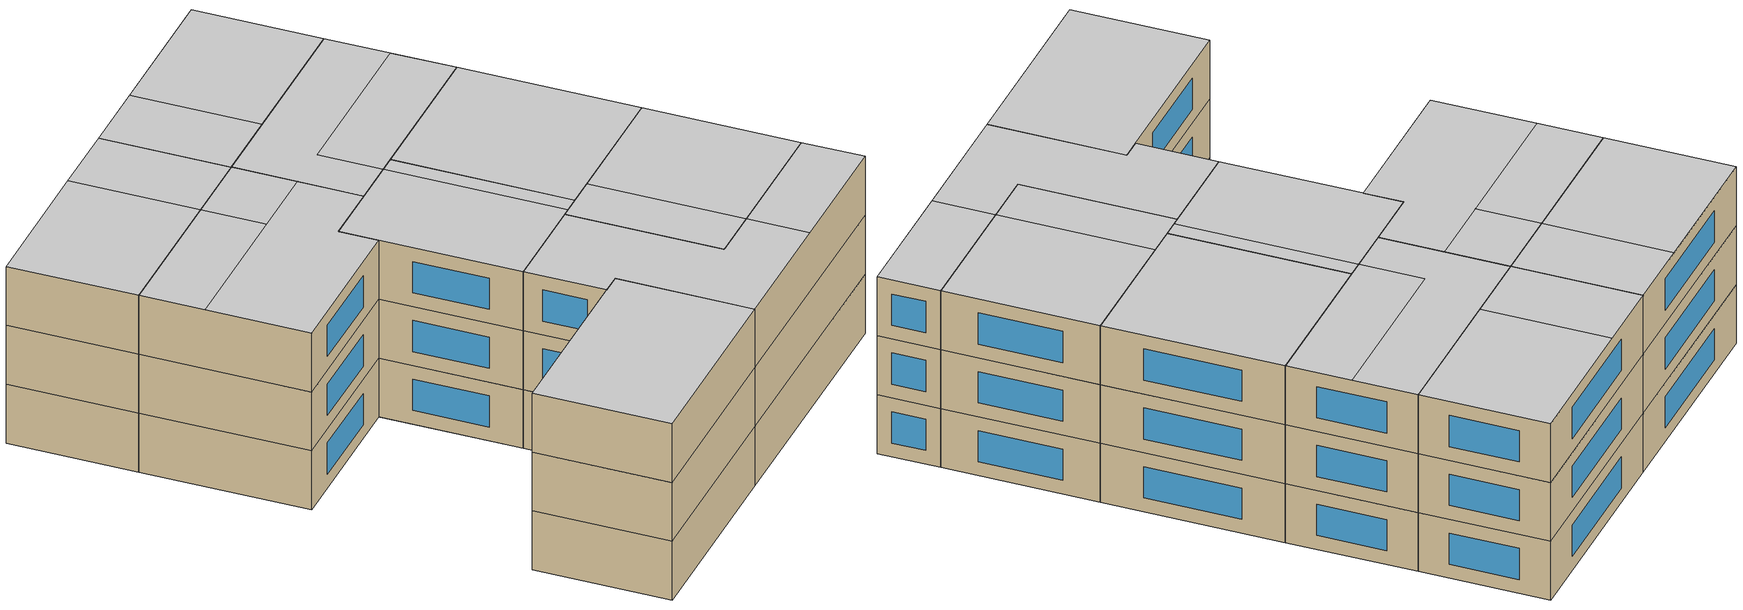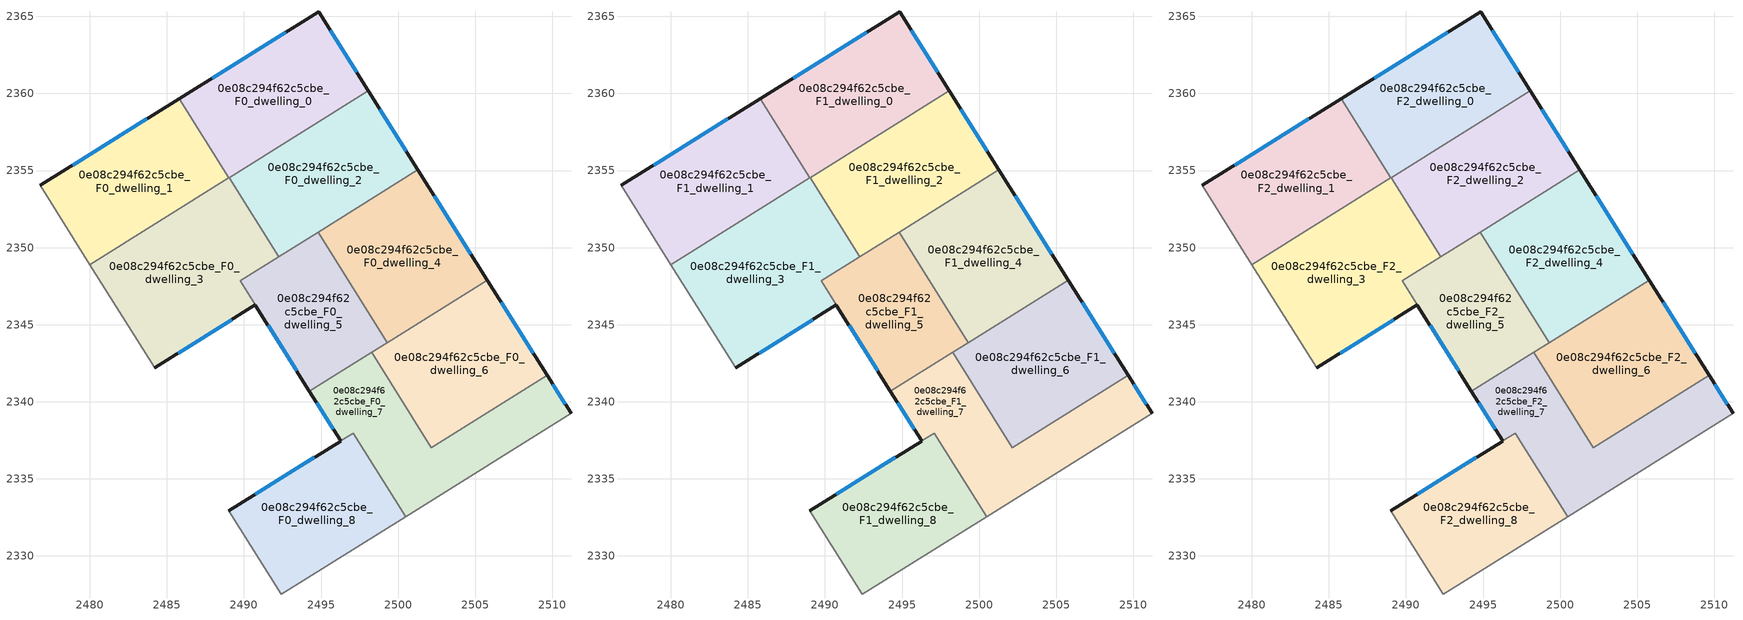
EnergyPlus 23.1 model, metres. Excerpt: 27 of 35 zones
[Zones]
0e08c294f62c5cbe_F0_dwelling_0
 floor ground (EU_floor_Construction): 2494.84,2365.3 2498.06,2360.18 2489.02,2354.53 2485.81,2359.67 z0
 wall outside (EU_wall_Construction): 2498.06,2360.18 2494.84,2365.3 2485.81,2359.67 z0:3
 wall to 0e08c294f62c5cbe_F0_dwelling_1 (EU_wall_Construction): 2485.81,2359.67 2489.02,2354.53 z0:3
 wall to 0e08c294f62c5cbe_F0_dwelling_2 (EU_wall_Construction): 2489.03,2354.54 2498.06,2360.18 z0:3
 wall to 0e08c294f62c5cbe_F0_dwelling_3 (EU_wall_Construction): 2489.02,2354.53 2489.03,2354.54 z0:3
 window (EU_Window_Construction): 2492.72,2363.98 2487.93,2360.99 / 2497.3,2361.38 2495.59,2364.1 z0.7:2.3
0e08c294f62c5cbe_F0_dwelling_1
 floor ground (EU_floor_Construction): 2485.81,2359.67 2489.02,2354.53 2479.99,2348.9 2476.77,2354.03 z0
 wall outside (EU_wall_Construction): 2485.81,2359.67 2476.77,2354.03 z0:3
 wall adiabatic (EU_wall_Construction): 2476.77,2354.03 2479.99,2348.9 z0:3
 wall to 0e08c294f62c5cbe_F0_dwelling_3 (EU_wall_Construction): 2479.99,2348.9 2489.02,2354.53 z0:3
 window (EU_Window_Construction): 2483.68,2358.35 2478.89,2355.36 z0.7:2.3
0e08c294f62c5cbe_F0_dwelling_2
 floor ground (EU_floor_Construction): 2498.06,2360.18 2501.28,2355.04 2492.24,2349.4 2489.03,2354.54 z0
 wall outside (EU_wall_Construction): 2501.28,2355.04 2498.06,2360.18 z0:3
 wall to 0e08c294f62c5cbe_F0_dwelling_3 (EU_wall_Construction): 2489.03,2354.54 2492.24,2349.4 z0:3
 wall to 0e08c294f62c5cbe_F0_dwelling_4 (EU_wall_Construction): 2494.81,2351 2501.28,2355.04 z0:3
 wall to 0e08c294f62c5cbe_F0_dwelling_5 (EU_wall_Construction): 2492.24,2349.4 2494.81,2351 z0:3
 window (EU_Window_Construction): 2500.53,2356.25 2498.82,2358.97 z0.7:2.3
0e08c294f62c5cbe_F0_dwelling_3
 floor ground (EU_floor_Construction): 2489.03,2354.54 2492.24,2349.4 2489.75,2347.84 2490.73,2346.28 2484.2,2342.21 2479.99,2348.9 z0
 wall outside (EU_wall_Construction): 2484.2,2342.21 2490.73,2346.28 z0:3
 wall adiabatic (EU_wall_Construction): 2479.99,2348.9 2484.2,2342.21 z0:3
 wall to 0e08c294f62c5cbe_F0_dwelling_5 (EU_wall_Construction): 2490.73,2346.28 2489.75,2347.84 / 2489.76,2347.85 2492.24,2349.4 z0:3
 window (EU_Window_Construction): 2485.73,2343.16 2489.2,2345.32 z0.7:2.3
0e08c294f62c5cbe_F0_dwelling_4
 floor ground (EU_floor_Construction): 2501.28,2355.04 2505.78,2347.89 2499.29,2343.84 2494.81,2351 z0
 wall outside (EU_wall_Construction): 2505.78,2347.89 2501.28,2355.04 z0:3
 wall to 0e08c294f62c5cbe_F0_dwelling_5 (EU_wall_Construction): 2494.81,2351 2499.29,2343.84 z0:3
 wall to 0e08c294f62c5cbe_F0_dwelling_6 (EU_wall_Construction): 2499.29,2343.84 2505.78,2347.89 z0:3
 window (EU_Window_Construction): 2504.72,2349.57 2502.34,2353.37 z0.7:2.3
0e08c294f62c5cbe_F0_dwelling_5
 floor ground (EU_floor_Construction): 2494.81,2351 2499.29,2343.84 2494.24,2340.69 2489.75,2347.84 z0
 wall outside (EU_wall_Construction): 2490.74,2346.28 2494.24,2340.69 z0:3
 wall to 0e08c294f62c5cbe_F0_dwelling_7 (EU_wall_Construction): 2494.24,2340.69 2498.29,2343.22 z0:3
 wall to 0e08c294f62c5cbe_F0_dwelling_6 (EU_wall_Construction): 2498.29,2343.22 2499.29,2343.84 z0:3
 window (EU_Window_Construction): 2491.56,2344.97 2493.42,2342 z0.7:2.3
0e08c294f62c5cbe_F0_dwelling_6
 floor ground (EU_floor_Construction): 2505.78,2347.89 2509.66,2341.71 2502.15,2337.03 2498.29,2343.21 z0
 wall outside (EU_wall_Construction): 2509.66,2341.71 2505.78,2347.89 z0:3
 wall to 0e08c294f62c5cbe_F0_dwelling_7 (EU_wall_Construction): 2498.29,2343.21 2502.15,2337.03 2509.66,2341.71 z0:3
 window (EU_Window_Construction): 2508.75,2343.16 2506.69,2346.44 z0.7:2.3
0e08c294f62c5cbe_F0_dwelling_7
 floor ground (EU_floor_Construction): 2509.66,2341.71 2511.21,2339.25 2500.48,2332.54 2497.09,2337.97 2496.27,2337.46 2494.24,2340.69 2498.29,2343.21 2502.15,2337.03 z0
 wall outside (EU_wall_Construction): 2511.21,2339.25 2509.66,2341.71 / 2494.24,2340.69 2496.27,2337.46 z0:3
 wall adiabatic (EU_wall_Construction): 2500.48,2332.54 2511.21,2339.25 z0:3
 wall to 0e08c294f62c5cbe_F0_dwelling_8 (EU_wall_Construction): 2496.27,2337.46 2497.09,2337.97 2500.48,2332.54 z0:3
 window (EU_Window_Construction): 2510.85,2339.83 2510.03,2341.13 / 2494.72,2339.93 2495.8,2338.22 z0.7:2.3
0e08c294f62c5cbe_F0_dwelling_8
 floor ground (EU_floor_Construction): 2497.09,2337.97 2500.48,2332.54 2492.42,2327.51 2489.01,2332.92 z0
 wall outside (EU_wall_Construction): 2496.27,2337.46 2489.01,2332.92 z0:3
 wall adiabatic (EU_wall_Construction): 2489.01,2332.92 2492.42,2327.51 2500.48,2332.54 z0:3
 window (EU_Window_Construction): 2494.57,2336.39 2490.72,2333.99 z0.7:2.3
0e08c294f62c5cbe_F1_dwelling_0
 floor to 0e08c294f62c5cbe_F0_dwelling_0 (EU_floor_Construction): 2494.84,2365.3 2498.06,2360.18 2489.02,2354.53 2485.81,2359.67 z3
 wall outside (EU_wall_Construction): 2498.06,2360.18 2494.84,2365.3 2485.81,2359.67 z3:6
 wall to 0e08c294f62c5cbe_F1_dwelling_1 (EU_wall_Construction): 2485.81,2359.67 2489.02,2354.53 z3:6
 wall to 0e08c294f62c5cbe_F1_dwelling_2 (EU_wall_Construction): 2489.03,2354.54 2498.06,2360.18 z3:6
 wall to 0e08c294f62c5cbe_F1_dwelling_3 (EU_wall_Construction): 2489.02,2354.53 2489.03,2354.54 z3:6
 window (EU_Window_Construction): 2492.72,2363.98 2487.93,2360.99 / 2497.3,2361.38 2495.59,2364.1 z3.7:5.3
0e08c294f62c5cbe_F1_dwelling_1
 floor to 0e08c294f62c5cbe_F0_dwelling_1 (EU_floor_Construction): 2485.81,2359.67 2489.02,2354.53 2479.99,2348.9 2476.77,2354.03 z3
 wall outside (EU_wall_Construction): 2485.81,2359.67 2476.77,2354.03 z3:6
 wall adiabatic (EU_wall_Construction): 2476.77,2354.03 2479.99,2348.9 z3:6
 wall to 0e08c294f62c5cbe_F1_dwelling_3 (EU_wall_Construction): 2479.99,2348.9 2489.02,2354.53 z3:6
 window (EU_Window_Construction): 2483.68,2358.35 2478.89,2355.36 z3.7:5.3
0e08c294f62c5cbe_F1_dwelling_2
 floor to 0e08c294f62c5cbe_F0_dwelling_2 (EU_floor_Construction): 2498.06,2360.18 2501.28,2355.04 2492.24,2349.4 2489.03,2354.54 z3
 wall outside (EU_wall_Construction): 2501.28,2355.04 2498.06,2360.18 z3:6
 wall to 0e08c294f62c5cbe_F1_dwelling_3 (EU_wall_Construction): 2489.03,2354.54 2492.24,2349.4 z3:6
 wall to 0e08c294f62c5cbe_F1_dwelling_4 (EU_wall_Construction): 2494.81,2351 2501.28,2355.04 z3:6
 wall to 0e08c294f62c5cbe_F1_dwelling_5 (EU_wall_Construction): 2492.24,2349.4 2494.81,2351 z3:6
 window (EU_Window_Construction): 2500.53,2356.25 2498.82,2358.97 z3.7:5.3
0e08c294f62c5cbe_F1_dwelling_3
 floor to 0e08c294f62c5cbe_F0_dwelling_3 (EU_floor_Construction): 2489.03,2354.54 2492.24,2349.4 2489.75,2347.84 2490.73,2346.28 2484.2,2342.21 2479.99,2348.9 z3
 wall outside (EU_wall_Construction): 2484.2,2342.21 2490.73,2346.28 z3:6
 wall adiabatic (EU_wall_Construction): 2479.99,2348.9 2484.2,2342.21 z3:6
 wall to 0e08c294f62c5cbe_F1_dwelling_5 (EU_wall_Construction): 2490.73,2346.28 2489.75,2347.84 / 2489.76,2347.85 2492.24,2349.4 z3:6
 window (EU_Window_Construction): 2485.73,2343.16 2489.2,2345.32 z3.7:5.3
0e08c294f62c5cbe_F1_dwelling_4
 floor to 0e08c294f62c5cbe_F0_dwelling_4 (EU_floor_Construction): 2501.28,2355.04 2505.78,2347.89 2499.29,2343.84 2494.81,2351 z3
 wall outside (EU_wall_Construction): 2505.78,2347.89 2501.28,2355.04 z3:6
 wall to 0e08c294f62c5cbe_F1_dwelling_5 (EU_wall_Construction): 2494.81,2351 2499.29,2343.84 z3:6
 wall to 0e08c294f62c5cbe_F1_dwelling_6 (EU_wall_Construction): 2499.29,2343.84 2505.78,2347.89 z3:6
 window (EU_Window_Construction): 2504.72,2349.57 2502.34,2353.37 z3.7:5.3
0e08c294f62c5cbe_F1_dwelling_5
 floor to 0e08c294f62c5cbe_F0_dwelling_5 (EU_floor_Construction): 2494.81,2351 2499.29,2343.84 2494.24,2340.69 2489.76,2347.85 z3
 wall outside (EU_wall_Construction): 2490.74,2346.28 2494.24,2340.69 z3:6
 wall to 0e08c294f62c5cbe_F1_dwelling_7 (EU_wall_Construction): 2494.24,2340.69 2498.29,2343.22 z3:6
 wall to 0e08c294f62c5cbe_F1_dwelling_6 (EU_wall_Construction): 2498.29,2343.22 2499.29,2343.84 z3:6
 window (EU_Window_Construction): 2491.56,2344.97 2493.42,2342 z3.7:5.3
0e08c294f62c5cbe_F1_dwelling_6
 floor to 0e08c294f62c5cbe_F0_dwelling_6 (EU_floor_Construction): 2505.78,2347.89 2509.66,2341.71 2502.15,2337.03 2498.29,2343.21 z3
 wall outside (EU_wall_Construction): 2509.66,2341.71 2505.78,2347.89 z3:6
 wall to 0e08c294f62c5cbe_F1_dwelling_7 (EU_wall_Construction): 2498.29,2343.21 2502.15,2337.03 2509.66,2341.71 z3:6
 window (EU_Window_Construction): 2508.75,2343.16 2506.69,2346.44 z3.7:5.3
0e08c294f62c5cbe_F1_dwelling_7
 floor to 0e08c294f62c5cbe_F0_dwelling_7 (EU_floor_Construction): 2509.66,2341.71 2511.21,2339.25 2500.48,2332.54 2497.09,2337.97 2496.27,2337.46 2494.24,2340.69 2498.29,2343.21 2502.15,2337.03 z3
 wall outside (EU_wall_Construction): 2511.21,2339.25 2509.66,2341.71 / 2494.24,2340.69 2496.27,2337.46 z3:6
 wall adiabatic (EU_wall_Construction): 2500.48,2332.54 2511.21,2339.25 z3:6
 wall to 0e08c294f62c5cbe_F1_dwelling_8 (EU_wall_Construction): 2496.27,2337.46 2497.09,2337.97 2500.48,2332.54 z3:6
 window (EU_Window_Construction): 2510.85,2339.83 2510.03,2341.13 / 2494.72,2339.93 2495.8,2338.22 z3.7:5.3
0e08c294f62c5cbe_F1_dwelling_8
 floor to 0e08c294f62c5cbe_F0_dwelling_8 (EU_floor_Construction): 2497.09,2337.97 2500.48,2332.54 2492.42,2327.51 2489.01,2332.92 z3
 wall outside (EU_wall_Construction): 2496.27,2337.46 2489.01,2332.92 z3:6
 wall adiabatic (EU_wall_Construction): 2489.01,2332.92 2492.42,2327.51 2500.48,2332.54 z3:6
 window (EU_Window_Construction): 2494.57,2336.39 2490.72,2333.99 z3.7:5.3
0e08c294f62c5cbe_F2_dwelling_0
 floor to 0e08c294f62c5cbe_F1_dwelling_0 (EU_floor_Construction): 2494.84,2365.3 2498.06,2360.18 2489.02,2354.53 2485.81,2359.67 z6
 wall outside (EU_wall_Construction): 2498.06,2360.18 2494.84,2365.3 2485.81,2359.67 z6:9
 wall to 0e08c294f62c5cbe_F2_dwelling_1 (EU_wall_Construction): 2485.81,2359.67 2489.02,2354.53 z6:9
 wall to 0e08c294f62c5cbe_F2_dwelling_2 (EU_wall_Construction): 2489.03,2354.54 2498.06,2360.18 z6:9
 wall to 0e08c294f62c5cbe_F2_dwelling_3 (EU_wall_Construction): 2489.02,2354.53 2489.03,2354.54 z6:9
 window (EU_Window_Construction): 2492.72,2363.98 2487.93,2360.99 / 2497.3,2361.38 2495.59,2364.1 z6.7:8.3
 ceiling to 0e08c294f62c5cbe_F3_dwelling_7 (EU_floor_Construction): 2498.06,2360.18 2494.84,2365.3 2488.82,2361.55 2492.03,2356.41 z9
 ceiling to 0e08c294f62c5cbe_F3_dwelling_6 (EU_floor_Construction): 2492.03,2356.41 2488.82,2361.55 2485.81,2359.67 2489.02,2354.53 z9
0e08c294f62c5cbe_F2_dwelling_1
 floor to 0e08c294f62c5cbe_F1_dwelling_1 (EU_floor_Construction): 2485.81,2359.67 2489.02,2354.53 2479.99,2348.9 2476.77,2354.03 z6
 wall outside (EU_wall_Construction): 2485.81,2359.67 2476.77,2354.03 z6:9
 wall adiabatic (EU_wall_Construction): 2476.77,2354.03 2479.99,2348.9 z6:9
 wall to 0e08c294f62c5cbe_F2_dwelling_3 (EU_wall_Construction): 2479.99,2348.9 2489.02,2354.53 z6:9
 window (EU_Window_Construction): 2483.68,2358.35 2478.89,2355.36 z6.7:8.3
 ceiling to 0e08c294f62c5cbe_F3_dwelling_5 (EU_floor_Construction): 2486.01,2352.65 2482.8,2357.8 2476.77,2354.03 2479.99,2348.9 z9
 ceiling to 0e08c294f62c5cbe_F3_dwelling_6 (EU_floor_Construction): 2489.02,2354.53 2485.81,2359.67 2482.8,2357.8 2486.01,2352.65 z9
0e08c294f62c5cbe_F2_dwelling_2
 floor to 0e08c294f62c5cbe_F1_dwelling_2 (EU_floor_Construction): 2498.06,2360.18 2501.28,2355.04 2492.24,2349.4 2489.03,2354.54 z6
 wall outside (EU_wall_Construction): 2501.28,2355.04 2498.06,2360.18 z6:9
 wall to 0e08c294f62c5cbe_F2_dwelling_3 (EU_wall_Construction): 2489.03,2354.54 2492.24,2349.4 z6:9
 wall to 0e08c294f62c5cbe_F2_dwelling_4 (EU_wall_Construction): 2494.81,2351 2501.28,2355.04 z6:9
 wall to 0e08c294f62c5cbe_F2_dwelling_5 (EU_wall_Construction): 2492.24,2349.4 2494.81,2351 z6:9
 window (EU_Window_Construction): 2500.53,2356.25 2498.82,2358.97 z6.7:8.3
 ceiling to 0e08c294f62c5cbe_F3_dwelling_4 (EU_floor_Construction): 2501.28,2355.04 2499.67,2357.61 2492.53,2353.15 2494.14,2350.58 z9
 ceiling adiabatic (EU_roof_Construction): 2501.28,2355.04 2498.06,2360.18 2489.03,2354.54 2492.24,2349.4 2494.14,2350.58 2492.53,2353.15 2499.67,2357.61 z9
0e08c294f62c5cbe_F2_dwelling_3
 floor to 0e08c294f62c5cbe_F1_dwelling_3 (EU_floor_Construction): 2489.03,2354.54 2492.24,2349.4 2489.75,2347.84 2490.73,2346.28 2484.2,2342.21 2479.99,2348.9 z6
 wall outside (EU_wall_Construction): 2484.2,2342.21 2490.73,2346.28 z6:9
 wall adiabatic (EU_wall_Construction): 2479.99,2348.9 2484.2,2342.21 z6:9
 wall to 0e08c294f62c5cbe_F2_dwelling_5 (EU_wall_Construction): 2490.73,2346.28 2489.75,2347.84 / 2489.76,2347.85 2492.24,2349.4 z6:9
 window (EU_Window_Construction): 2485.73,2343.16 2489.2,2345.32 z6.7:8.3
 ceiling to 0e08c294f62c5cbe_F3_dwelling_3 (EU_floor_Construction): 2490.73,2346.28 2489.75,2347.84 2492.24,2349.4 2490.64,2351.97 2481.61,2346.33 2484.2,2342.21 z9
 ceiling to 0e08c294f62c5cbe_F3_dwelling_5 (EU_floor_Construction): 2487.61,2350.08 2486.01,2352.65 2479.99,2348.9 2481.61,2346.33 z9
 ceiling to 0e08c294f62c5cbe_F3_dwelling_6 (EU_floor_Construction): 2490.64,2351.97 2489.03,2354.54 2486.01,2352.65 2487.61,2350.08 z9
0e08c294f62c5cbe_F2_dwelling_4
 floor to 0e08c294f62c5cbe_F1_dwelling_4 (EU_floor_Construction): 2501.28,2355.04 2505.78,2347.89 2499.29,2343.84 2494.81,2351 z6
 wall outside (EU_wall_Construction): 2505.78,2347.89 2501.28,2355.04 z6:9
 wall to 0e08c294f62c5cbe_F2_dwelling_5 (EU_wall_Construction): 2494.81,2351 2499.29,2343.84 z6:9
 wall to 0e08c294f62c5cbe_F2_dwelling_6 (EU_wall_Construction): 2499.29,2343.84 2505.78,2347.89 z6:9
 window (EU_Window_Construction): 2504.72,2349.57 2502.34,2353.37 z6.7:8.3
 ceiling to 0e08c294f62c5cbe_F3_dwelling_4 (EU_floor_Construction): 2505.78,2347.89 2501.28,2355.04 2494.81,2351 2499.29,2343.84 z9
0e08c294f62c5cbe_F2_dwelling_5
 floor to 0e08c294f62c5cbe_F1_dwelling_5 (EU_floor_Construction): 2494.81,2351 2499.29,2343.84 2494.24,2340.69 2489.76,2347.85 z6
 wall outside (EU_wall_Construction): 2490.74,2346.28 2494.24,2340.69 z6:9
 wall to 0e08c294f62c5cbe_F2_dwelling_7 (EU_wall_Construction): 2494.24,2340.69 2498.29,2343.22 z6:9
 wall to 0e08c294f62c5cbe_F2_dwelling_6 (EU_wall_Construction): 2498.29,2343.22 2499.29,2343.84 z6:9
 window (EU_Window_Construction): 2491.56,2344.97 2493.42,2342 z6.7:8.3
 ceiling to 0e08c294f62c5cbe_F3_dwelling_3 (EU_floor_Construction): 2498.61,2343.42 2494.14,2350.58 2489.76,2347.85 2494.24,2340.69 z9
 ceiling to 0e08c294f62c5cbe_F3_dwelling_4 (EU_floor_Construction): 2499.29,2343.84 2494.81,2351 2494.14,2350.58 2498.61,2343.42 z9
0e08c294f62c5cbe_F2_dwelling_6
 floor to 0e08c294f62c5cbe_F1_dwelling_6 (EU_floor_Construction): 2505.78,2347.89 2509.66,2341.71 2502.15,2337.03 2498.29,2343.21 z6
 wall outside (EU_wall_Construction): 2509.66,2341.71 2505.78,2347.89 z6:9
 wall to 0e08c294f62c5cbe_F2_dwelling_7 (EU_wall_Construction): 2498.29,2343.21 2502.15,2337.03 2509.66,2341.71 z6:9
 window (EU_Window_Construction): 2508.75,2343.16 2506.69,2346.44 z6.7:8.3
 ceiling to 0e08c294f62c5cbe_F3_dwelling_2 (EU_floor_Construction): 2509.66,2341.71 2505.78,2347.89 2500.43,2344.55 2504.3,2338.36 z9
 ceiling to 0e08c294f62c5cbe_F3_dwelling_1 (EU_floor_Construction): 2504.3,2338.36 2500.43,2344.55 2498.29,2343.21 2502.15,2337.03 z9
0e08c294f62c5cbe_F2_dwelling_7
 floor to 0e08c294f62c5cbe_F1_dwelling_7 (EU_floor_Construction): 2509.66,2341.71 2511.21,2339.25 2500.48,2332.54 2497.09,2337.97 2496.27,2337.46 2494.24,2340.69 2498.29,2343.21 2502.15,2337.03 z6
 wall outside (EU_wall_Construction): 2511.21,2339.25 2509.66,2341.71 / 2494.24,2340.69 2496.27,2337.46 z6:9
 wall adiabatic (EU_wall_Construction): 2500.48,2332.54 2511.21,2339.25 z6:9
 wall to 0e08c294f62c5cbe_F2_dwelling_8 (EU_wall_Construction): 2496.27,2337.46 2497.09,2337.97 2500.48,2332.54 z6:9
 window (EU_Window_Construction): 2510.85,2339.83 2510.03,2341.13 / 2494.72,2339.93 2495.8,2338.22 z6.7:8.3
 ceiling to 0e08c294f62c5cbe_F3_dwelling_1 (EU_floor_Construction): 2505.84,2335.89 2504.3,2338.36 2502.15,2337.03 2498.29,2343.21 2494.24,2340.69 2496.27,2337.46 2497.09,2337.97 2500.48,2332.54 z9
 ceiling to 0e08c294f62c5cbe_F3_dwelling_2 (EU_floor_Construction): 2511.21,2339.25 2509.66,2341.71 2504.3,2338.36 2505.84,2335.89 z9
0e08c294f62c5cbe_F2_dwelling_8
 floor to 0e08c294f62c5cbe_F1_dwelling_8 (EU_floor_Construction): 2497.09,2337.97 2500.48,2332.54 2492.42,2327.51 2489.01,2332.92 z6
 wall outside (EU_wall_Construction): 2496.27,2337.46 2489.01,2332.92 z6:9
 wall adiabatic (EU_wall_Construction): 2489.01,2332.92 2492.42,2327.51 2500.48,2332.54 z6:9
 window (EU_Window_Construction): 2494.57,2336.39 2490.72,2333.99 z6.7:8.3
 ceiling to 0e08c294f62c5cbe_F3_dwelling_0 (EU_floor_Construction): 2500.48,2332.54 2497.09,2337.97 2489.01,2332.92 2492.42,2327.51 z9
[Building]
EU S2 Campaign: North Axis=0; Terrain=City; Solar Distribution=FullExterior
[Site:Location]
Budapest.Ferenc.Liszt.Intl.AP: Latitude=47.437; Longitude=19.256; Time Zone=1; Elevation=185
[SizingPeriod:WeatherFileDays]
AnnualSizingPeriod: Begin Month=1; Begin Day of Month=1; End Month=12; End Day of Month=31; Day of Week for Start Day=Monday; Use Weather File Daylight Saving Period=No; Use Weather File Rain and Snow Indicators=No
[MATERIAL]
EU_InternalMass_Material: Roughness=MediumRough; Thickness=0.1; Conductivity=1; Density=1800; Specific Heat=900; Thermal Absorptance=0.9; Solar Absorptance=0.7; Visible Absorptance=0.7
[MATERIAL:NOMASS] Roughness=MediumRough; Thermal Absorptance=0.9; Solar Absorptance=0.7; Visible Absorptance=0.7
Name | Thermal Resistance
EU_wall_NoMass | 0.832559
EU_roof_NoMass | 1.39638
EU_floor_NoMass | 0.872794
[WINDOWMATERIAL:SIMPLEGLAZINGSYSTEM]
EU_Window_SimpleGlazing: UFactor=2.79869; Solar Heat Gain Coefficient=0.75; Visible Transmittance=0.75
[CONSTRUCTION]
EU_wall_Construction: EU_wall_NoMass
EU_roof_Construction: EU_roof_NoMass
EU_floor_Construction: EU_floor_NoMass
EU_Window_Construction: EU_Window_SimpleGlazing
EU_InternalMass_Construction: EU_InternalMass_Material
[ZONE] Type=1; Multiplier=1; Ceiling Height=autocalculate; Floor Area=autocalculate; Part of Total Floor Area=Yes
Name | Volume
0e08c294f62c5cbe_F0_dwelling_0; 0e08c294f62c5cbe_F1_dwelling_0; 0e08c294f62c5cbe_F2_dwelling_0 | 193.597
0e08c294f62c5cbe_F0_dwelling_1; 0e08c294f62c5cbe_F1_dwelling_1; 0e08c294f62c5cbe_F2_dwelling_1 | 193.605
0e08c294f62c5cbe_F0_dwelling_2; 0e08c294f62c5cbe_F1_dwelling_2; 0e08c294f62c5cbe_F2_dwelling_2 | 193.64
0e08c294f62c5cbe_F0_dwelling_3; 0e08c294f62c5cbe_F1_dwelling_3; 0e08c294f62c5cbe_F2_dwelling_3 | 236.257
0e08c294f62c5cbe_F0_dwelling_4; 0e08c294f62c5cbe_F1_dwelling_4; 0e08c294f62c5cbe_F2_dwelling_4 | 193.611
0e08c294f62c5cbe_F0_dwelling_5 | 150.962
0e08c294f62c5cbe_F1_dwelling_5; 0e08c294f62c5cbe_F2_dwelling_5 | 150.902
0e08c294f62c5cbe_F0_dwelling_6; 0e08c294f62c5cbe_F1_dwelling_6; 0e08c294f62c5cbe_F2_dwelling_6 | 193.604
0e08c294f62c5cbe_F0_dwelling_7; 0e08c294f62c5cbe_F1_dwelling_7; 0e08c294f62c5cbe_F2_dwelling_7 | 204.7
0e08c294f62c5cbe_F0_dwelling_8; 0e08c294f62c5cbe_F1_dwelling_8; 0e08c294f62c5cbe_F2_dwelling_8 | 182.454
[INTERNALMASS] Construction=EU_InternalMass_Construction
Name | Zone or ZoneList | Surface Area
0e08c294f62c5cbe_F0_dwelling_0_EU_InternalMass | 0e08c294f62c5cbe_F0_dwelling_0 | 64.5326
0e08c294f62c5cbe_F0_dwelling_1_EU_InternalMass | 0e08c294f62c5cbe_F0_dwelling_1 | 64.5357
0e08c294f62c5cbe_F0_dwelling_2_EU_InternalMass | 0e08c294f62c5cbe_F0_dwelling_2 | 64.5454
0e08c294f62c5cbe_F0_dwelling_3_EU_InternalMass | 0e08c294f62c5cbe_F0_dwelling_3 | 78.7532
0e08c294f62c5cbe_F0_dwelling_4_EU_InternalMass | 0e08c294f62c5cbe_F0_dwelling_4 | 64.5347
0e08c294f62c5cbe_F0_dwelling_5_EU_InternalMass | 0e08c294f62c5cbe_F0_dwelling_5 | 50.3213
0e08c294f62c5cbe_F0_dwelling_6_EU_InternalMass | 0e08c294f62c5cbe_F0_dwelling_6 | 64.5362
0e08c294f62c5cbe_F0_dwelling_7_EU_InternalMass | 0e08c294f62c5cbe_F0_dwelling_7 | 68.2322
0e08c294f62c5cbe_F0_dwelling_8_EU_InternalMass | 0e08c294f62c5cbe_F0_dwelling_8 | 60.8348
0e08c294f62c5cbe_F1_dwelling_0_EU_InternalMass | 0e08c294f62c5cbe_F1_dwelling_0 | 64.5326
0e08c294f62c5cbe_F1_dwelling_1_EU_InternalMass | 0e08c294f62c5cbe_F1_dwelling_1 | 64.5357
0e08c294f62c5cbe_F1_dwelling_2_EU_InternalMass | 0e08c294f62c5cbe_F1_dwelling_2 | 64.5454
0e08c294f62c5cbe_F1_dwelling_3_EU_InternalMass | 0e08c294f62c5cbe_F1_dwelling_3 | 78.7532
0e08c294f62c5cbe_F1_dwelling_4_EU_InternalMass | 0e08c294f62c5cbe_F1_dwelling_4 | 64.5347
0e08c294f62c5cbe_F1_dwelling_5_EU_InternalMass | 0e08c294f62c5cbe_F1_dwelling_5 | 50.3213
0e08c294f62c5cbe_F1_dwelling_6_EU_InternalMass | 0e08c294f62c5cbe_F1_dwelling_6 | 64.5362
0e08c294f62c5cbe_F1_dwelling_7_EU_InternalMass | 0e08c294f62c5cbe_F1_dwelling_7 | 68.2322
0e08c294f62c5cbe_F1_dwelling_8_EU_InternalMass | 0e08c294f62c5cbe_F1_dwelling_8 | 60.8348
0e08c294f62c5cbe_F2_dwelling_0_EU_InternalMass | 0e08c294f62c5cbe_F2_dwelling_0 | 64.5326
0e08c294f62c5cbe_F2_dwelling_1_EU_InternalMass | 0e08c294f62c5cbe_F2_dwelling_1 | 64.5357
0e08c294f62c5cbe_F2_dwelling_2_EU_InternalMass | 0e08c294f62c5cbe_F2_dwelling_2 | 64.5454
0e08c294f62c5cbe_F2_dwelling_3_EU_InternalMass | 0e08c294f62c5cbe_F2_dwelling_3 | 78.7532
0e08c294f62c5cbe_F2_dwelling_4_EU_InternalMass | 0e08c294f62c5cbe_F2_dwelling_4 | 64.5347
0e08c294f62c5cbe_F2_dwelling_5_EU_InternalMass | 0e08c294f62c5cbe_F2_dwelling_5 | 50.3213
0e08c294f62c5cbe_F2_dwelling_6_EU_InternalMass | 0e08c294f62c5cbe_F2_dwelling_6 | 64.5362
0e08c294f62c5cbe_F2_dwelling_7_EU_InternalMass | 0e08c294f62c5cbe_F2_dwelling_7 | 68.2322
0e08c294f62c5cbe_F2_dwelling_8_EU_InternalMass | 0e08c294f62c5cbe_F2_dwelling_8 | 60.8348
[OTHEREQUIPMENT] Fuel Type=Electricity; Design Level Calculation Method=Watts/Area; Power per Zone Floor Area=1; Fraction Latent=0; Fraction Radiant=0; Fraction Lost=0; Carbon Dioxide Generation Rate=0; EndUse Subcategory=EU_Step8_InternalGains
Name | Zone or ZoneList or Space or SpaceList | Schedule
EU_Step8_InternalGain_0e08c294f62c5cbe_F0_dwelling_0_f000 | 0e08c294f62c5cbe_F0_dwelling_0 | EU_Step8_GainSchedule_0e08c294f62c5cbe_F0_dwelling_0_f000
EU_Step8_InternalGain_0e08c294f62c5cbe_F0_dwelling_1_f000 | 0e08c294f62c5cbe_F0_dwelling_1 | EU_Step8_GainSchedule_0e08c294f62c5cbe_F0_dwelling_1_f000
EU_Step8_InternalGain_0e08c294f62c5cbe_F0_dwelling_2_f000 | 0e08c294f62c5cbe_F0_dwelling_2 | EU_Step8_GainSchedule_0e08c294f62c5cbe_F0_dwelling_2_f000
EU_Step8_InternalGain_0e08c294f62c5cbe_F0_dwelling_3_f000 | 0e08c294f62c5cbe_F0_dwelling_3 | EU_Step8_GainSchedule_0e08c294f62c5cbe_F0_dwelling_3_f000
EU_Step8_InternalGain_0e08c294f62c5cbe_F0_dwelling_4_f000 | 0e08c294f62c5cbe_F0_dwelling_4 | EU_Step8_GainSchedule_0e08c294f62c5cbe_F0_dwelling_4_f000
EU_Step8_InternalGain_0e08c294f62c5cbe_F0_dwelling_5_f000 | 0e08c294f62c5cbe_F0_dwelling_5 | EU_Step8_GainSchedule_0e08c294f62c5cbe_F0_dwelling_5_f000
EU_Step8_InternalGain_0e08c294f62c5cbe_F0_dwelling_6_f000 | 0e08c294f62c5cbe_F0_dwelling_6 | EU_Step8_GainSchedule_0e08c294f62c5cbe_F0_dwelling_6_f000
EU_Step8_InternalGain_0e08c294f62c5cbe_F0_dwelling_7_f000 | 0e08c294f62c5cbe_F0_dwelling_7 | EU_Step8_GainSchedule_0e08c294f62c5cbe_F0_dwelling_7_f000
EU_Step8_InternalGain_0e08c294f62c5cbe_F0_dwelling_8_f000 | 0e08c294f62c5cbe_F0_dwelling_8 | EU_Step8_GainSchedule_0e08c294f62c5cbe_F0_dwelling_8_f000
EU_Step8_InternalGain_0e08c294f62c5cbe_F1_dwelling_0_f000 | 0e08c294f62c5cbe_F1_dwelling_0 | EU_Step8_GainSchedule_0e08c294f62c5cbe_F1_dwelling_0_f000
EU_Step8_InternalGain_0e08c294f62c5cbe_F1_dwelling_1_f000 | 0e08c294f62c5cbe_F1_dwelling_1 | EU_Step8_GainSchedule_0e08c294f62c5cbe_F1_dwelling_1_f000
EU_Step8_InternalGain_0e08c294f62c5cbe_F1_dwelling_2_f000 | 0e08c294f62c5cbe_F1_dwelling_2 | EU_Step8_GainSchedule_0e08c294f62c5cbe_F1_dwelling_2_f000
EU_Step8_InternalGain_0e08c294f62c5cbe_F1_dwelling_3_f000 | 0e08c294f62c5cbe_F1_dwelling_3 | EU_Step8_GainSchedule_0e08c294f62c5cbe_F1_dwelling_3_f000
EU_Step8_InternalGain_0e08c294f62c5cbe_F1_dwelling_4_f000 | 0e08c294f62c5cbe_F1_dwelling_4 | EU_Step8_GainSchedule_0e08c294f62c5cbe_F1_dwelling_4_f000
EU_Step8_InternalGain_0e08c294f62c5cbe_F1_dwelling_5_f000 | 0e08c294f62c5cbe_F1_dwelling_5 | EU_Step8_GainSchedule_0e08c294f62c5cbe_F1_dwelling_5_f000
EU_Step8_InternalGain_0e08c294f62c5cbe_F1_dwelling_6_f000 | 0e08c294f62c5cbe_F1_dwelling_6 | EU_Step8_GainSchedule_0e08c294f62c5cbe_F1_dwelling_6_f000
EU_Step8_InternalGain_0e08c294f62c5cbe_F1_dwelling_7_f000 | 0e08c294f62c5cbe_F1_dwelling_7 | EU_Step8_GainSchedule_0e08c294f62c5cbe_F1_dwelling_7_f000
EU_Step8_InternalGain_0e08c294f62c5cbe_F1_dwelling_8_f000 | 0e08c294f62c5cbe_F1_dwelling_8 | EU_Step8_GainSchedule_0e08c294f62c5cbe_F1_dwelling_8_f000
EU_Step8_InternalGain_0e08c294f62c5cbe_F2_dwelling_0_f000 | 0e08c294f62c5cbe_F2_dwelling_0 | EU_Step8_GainSchedule_0e08c294f62c5cbe_F2_dwelling_0_f000
EU_Step8_InternalGain_0e08c294f62c5cbe_F2_dwelling_1_f000 | 0e08c294f62c5cbe_F2_dwelling_1 | EU_Step8_GainSchedule_0e08c294f62c5cbe_F2_dwelling_1_f000
EU_Step8_InternalGain_0e08c294f62c5cbe_F2_dwelling_2_f000 | 0e08c294f62c5cbe_F2_dwelling_2 | EU_Step8_GainSchedule_0e08c294f62c5cbe_F2_dwelling_2_f000
EU_Step8_InternalGain_0e08c294f62c5cbe_F2_dwelling_3_f000 | 0e08c294f62c5cbe_F2_dwelling_3 | EU_Step8_GainSchedule_0e08c294f62c5cbe_F2_dwelling_3_f000
EU_Step8_InternalGain_0e08c294f62c5cbe_F2_dwelling_4_f000 | 0e08c294f62c5cbe_F2_dwelling_4 | EU_Step8_GainSchedule_0e08c294f62c5cbe_F2_dwelling_4_f000
EU_Step8_InternalGain_0e08c294f62c5cbe_F2_dwelling_5_f000 | 0e08c294f62c5cbe_F2_dwelling_5 | EU_Step8_GainSchedule_0e08c294f62c5cbe_F2_dwelling_5_f000
EU_Step8_InternalGain_0e08c294f62c5cbe_F2_dwelling_6_f000 | 0e08c294f62c5cbe_F2_dwelling_6 | EU_Step8_GainSchedule_0e08c294f62c5cbe_F2_dwelling_6_f000
EU_Step8_InternalGain_0e08c294f62c5cbe_F2_dwelling_7_f000 | 0e08c294f62c5cbe_F2_dwelling_7 | EU_Step8_GainSchedule_0e08c294f62c5cbe_F2_dwelling_7_f000
EU_Step8_InternalGain_0e08c294f62c5cbe_F2_dwelling_8_f000 | 0e08c294f62c5cbe_F2_dwelling_8 | EU_Step8_GainSchedule_0e08c294f62c5cbe_F2_dwelling_8_f000
[ZONEVENTILATION:DESIGNFLOWRATE] Schedule=EU_AlwaysOn; Design Flow Rate Calculation Method=AirChanges/Hour; Air Changes per Hour=0.475469; Ventilation Type=Natural; Fan Pressure Rise=0; Fan Total Efficiency=1; Constant Term Coefficient=1; Temperature Term Coefficient=0; Velocity Term Coefficient=0; Velocity Squared Term Coefficient=0; Minimum Indoor Temperature=-100; Maximum Indoor Temperature=100; Delta Temperature=-100; Minimum Outdoor Temperature=-100; Maximum Outdoor Temperature=100; Maximum Wind Speed=40
Name | Zone or ZoneList or Space or SpaceList
EU_ConstantAir_0e08c294f62c5cbe_F0_dwelling_0 | 0e08c294f62c5cbe_F0_dwelling_0
EU_ConstantAir_0e08c294f62c5cbe_F0_dwelling_1 | 0e08c294f62c5cbe_F0_dwelling_1
EU_ConstantAir_0e08c294f62c5cbe_F0_dwelling_2 | 0e08c294f62c5cbe_F0_dwelling_2
EU_ConstantAir_0e08c294f62c5cbe_F0_dwelling_3 | 0e08c294f62c5cbe_F0_dwelling_3
EU_ConstantAir_0e08c294f62c5cbe_F0_dwelling_4 | 0e08c294f62c5cbe_F0_dwelling_4
EU_ConstantAir_0e08c294f62c5cbe_F0_dwelling_5 | 0e08c294f62c5cbe_F0_dwelling_5
EU_ConstantAir_0e08c294f62c5cbe_F0_dwelling_6 | 0e08c294f62c5cbe_F0_dwelling_6
EU_ConstantAir_0e08c294f62c5cbe_F0_dwelling_7 | 0e08c294f62c5cbe_F0_dwelling_7
EU_ConstantAir_0e08c294f62c5cbe_F0_dwelling_8 | 0e08c294f62c5cbe_F0_dwelling_8
EU_ConstantAir_0e08c294f62c5cbe_F1_dwelling_0 | 0e08c294f62c5cbe_F1_dwelling_0
EU_ConstantAir_0e08c294f62c5cbe_F1_dwelling_1 | 0e08c294f62c5cbe_F1_dwelling_1
EU_ConstantAir_0e08c294f62c5cbe_F1_dwelling_2 | 0e08c294f62c5cbe_F1_dwelling_2
EU_ConstantAir_0e08c294f62c5cbe_F1_dwelling_3 | 0e08c294f62c5cbe_F1_dwelling_3
EU_ConstantAir_0e08c294f62c5cbe_F1_dwelling_4 | 0e08c294f62c5cbe_F1_dwelling_4
EU_ConstantAir_0e08c294f62c5cbe_F1_dwelling_5 | 0e08c294f62c5cbe_F1_dwelling_5
EU_ConstantAir_0e08c294f62c5cbe_F1_dwelling_6 | 0e08c294f62c5cbe_F1_dwelling_6
EU_ConstantAir_0e08c294f62c5cbe_F1_dwelling_7 | 0e08c294f62c5cbe_F1_dwelling_7
EU_ConstantAir_0e08c294f62c5cbe_F1_dwelling_8 | 0e08c294f62c5cbe_F1_dwelling_8
EU_ConstantAir_0e08c294f62c5cbe_F2_dwelling_0 | 0e08c294f62c5cbe_F2_dwelling_0
EU_ConstantAir_0e08c294f62c5cbe_F2_dwelling_1 | 0e08c294f62c5cbe_F2_dwelling_1
EU_ConstantAir_0e08c294f62c5cbe_F2_dwelling_2 | 0e08c294f62c5cbe_F2_dwelling_2
EU_ConstantAir_0e08c294f62c5cbe_F2_dwelling_3 | 0e08c294f62c5cbe_F2_dwelling_3
EU_ConstantAir_0e08c294f62c5cbe_F2_dwelling_4 | 0e08c294f62c5cbe_F2_dwelling_4
EU_ConstantAir_0e08c294f62c5cbe_F2_dwelling_5 | 0e08c294f62c5cbe_F2_dwelling_5
EU_ConstantAir_0e08c294f62c5cbe_F2_dwelling_6 | 0e08c294f62c5cbe_F2_dwelling_6
EU_ConstantAir_0e08c294f62c5cbe_F2_dwelling_7 | 0e08c294f62c5cbe_F2_dwelling_7
EU_ConstantAir_0e08c294f62c5cbe_F2_dwelling_8 | 0e08c294f62c5cbe_F2_dwelling_8
[HVACTEMPLATE:THERMOSTAT] Constant Heating Setpoint=20; Constant Cooling Setpoint=50
EU_HeatOnly_0e08c294f62c5cbe_F0_dwelling_0; EU_HeatOnly_0e08c294f62c5cbe_F0_dwelling_1; EU_HeatOnly_0e08c294f62c5cbe_F0_dwelling_2; EU_HeatOnly_0e08c294f62c5cbe_F0_dwelling_3; EU_HeatOnly_0e08c294f62c5cbe_F0_dwelling_4; EU_HeatOnly_0e08c294f62c5cbe_F0_dwelling_5; EU_HeatOnly_0e08c294f62c5cbe_F0_dwelling_6; EU_HeatOnly_0e08c294f62c5cbe_F0_dwelling_7; EU_HeatOnly_0e08c294f62c5cbe_F0_dwelling_8; EU_HeatOnly_0e08c294f62c5cbe_F1_dwelling_0; EU_HeatOnly_0e08c294f62c5cbe_F1_dwelling_1; EU_HeatOnly_0e08c294f62c5cbe_F1_dwelling_2; EU_HeatOnly_0e08c294f62c5cbe_F1_dwelling_3; EU_HeatOnly_0e08c294f62c5cbe_F1_dwelling_4; EU_HeatOnly_0e08c294f62c5cbe_F1_dwelling_5; EU_HeatOnly_0e08c294f62c5cbe_F1_dwelling_6; EU_HeatOnly_0e08c294f62c5cbe_F1_dwelling_7; EU_HeatOnly_0e08c294f62c5cbe_F1_dwelling_8; EU_HeatOnly_0e08c294f62c5cbe_F2_dwelling_0; EU_HeatOnly_0e08c294f62c5cbe_F2_dwelling_1; EU_HeatOnly_0e08c294f62c5cbe_F2_dwelling_2; EU_HeatOnly_0e08c294f62c5cbe_F2_dwelling_3; EU_HeatOnly_0e08c294f62c5cbe_F2_dwelling_4; EU_HeatOnly_0e08c294f62c5cbe_F2_dwelling_5; EU_HeatOnly_0e08c294f62c5cbe_F2_dwelling_6; EU_HeatOnly_0e08c294f62c5cbe_F2_dwelling_7; EU_HeatOnly_0e08c294f62c5cbe_F2_dwelling_8; EU_HeatOnly_0e08c294f62c5cbe_F3_dwelling_0; EU_HeatOnly_0e08c294f62c5cbe_F3_dwelling_1; EU_HeatOnly_0e08c294f62c5cbe_F3_dwelling_2; EU_HeatOnly_0e08c294f62c5cbe_F3_dwelling_3; EU_HeatOnly_0e08c294f62c5cbe_F3_dwelling_4; EU_HeatOnly_0e08c294f62c5cbe_F3_dwelling_5; EU_HeatOnly_0e08c294f62c5cbe_F3_dwelling_6; EU_HeatOnly_0e08c294f62c5cbe_F3_dwelling_7
[HVACTEMPLATE:ZONE:IDEALLOADSAIRSYSTEM] System Availability Schedule=EU_AlwaysOn; Maximum Heating Supply Air Temperature=50; Minimum Cooling Supply Air Temperature=13; Maximum Heating Supply Air Humidity Ratio=0.0156; Minimum Cooling Supply Air Humidity Ratio=0.0077; Heating Limit=NoLimit; Cooling Limit=NoLimit; Heating Availability Schedule=EU_AlwaysOn; Cooling Availability Schedule=EU_CoolingOff; Dehumidification Control Type=ConstantSensibleHeatRatio; Cooling Sensible Heat Ratio=0.7; Dehumidification Setpoint=60; Humidification Control Type=None; Humidification Setpoint=30; Outdoor Air Method=None; Outdoor Air Flow Rate per Person=0.00944; Outdoor Air Flow Rate per Zone Floor Area=0; Outdoor Air Flow Rate per Zone=0; Demand Controlled Ventilation Type=None; Outdoor Air Economizer Type=NoEconomizer; Heat Recovery Type=None; Sensible Heat Recovery Effectiveness=0.7; Latent Heat Recovery Effectiveness=0.65
Name | Template Thermostat
0e08c294f62c5cbe_F0_dwelling_0 | EU_HeatOnly_0e08c294f62c5cbe_F0_dwelling_0
0e08c294f62c5cbe_F0_dwelling_1 | EU_HeatOnly_0e08c294f62c5cbe_F0_dwelling_1
0e08c294f62c5cbe_F0_dwelling_2 | EU_HeatOnly_0e08c294f62c5cbe_F0_dwelling_2
0e08c294f62c5cbe_F0_dwelling_3 | EU_HeatOnly_0e08c294f62c5cbe_F0_dwelling_3
0e08c294f62c5cbe_F0_dwelling_4 | EU_HeatOnly_0e08c294f62c5cbe_F0_dwelling_4
0e08c294f62c5cbe_F0_dwelling_5 | EU_HeatOnly_0e08c294f62c5cbe_F0_dwelling_5
0e08c294f62c5cbe_F0_dwelling_6 | EU_HeatOnly_0e08c294f62c5cbe_F0_dwelling_6
0e08c294f62c5cbe_F0_dwelling_7 | EU_HeatOnly_0e08c294f62c5cbe_F0_dwelling_7
0e08c294f62c5cbe_F0_dwelling_8 | EU_HeatOnly_0e08c294f62c5cbe_F0_dwelling_8
0e08c294f62c5cbe_F1_dwelling_0 | EU_HeatOnly_0e08c294f62c5cbe_F1_dwelling_0
0e08c294f62c5cbe_F1_dwelling_1 | EU_HeatOnly_0e08c294f62c5cbe_F1_dwelling_1
0e08c294f62c5cbe_F1_dwelling_2 | EU_HeatOnly_0e08c294f62c5cbe_F1_dwelling_2
0e08c294f62c5cbe_F1_dwelling_3 | EU_HeatOnly_0e08c294f62c5cbe_F1_dwelling_3
0e08c294f62c5cbe_F1_dwelling_4 | EU_HeatOnly_0e08c294f62c5cbe_F1_dwelling_4
0e08c294f62c5cbe_F1_dwelling_5 | EU_HeatOnly_0e08c294f62c5cbe_F1_dwelling_5
0e08c294f62c5cbe_F1_dwelling_6 | EU_HeatOnly_0e08c294f62c5cbe_F1_dwelling_6
0e08c294f62c5cbe_F1_dwelling_7 | EU_HeatOnly_0e08c294f62c5cbe_F1_dwelling_7
0e08c294f62c5cbe_F1_dwelling_8 | EU_HeatOnly_0e08c294f62c5cbe_F1_dwelling_8
0e08c294f62c5cbe_F2_dwelling_0 | EU_HeatOnly_0e08c294f62c5cbe_F2_dwelling_0
0e08c294f62c5cbe_F2_dwelling_1 | EU_HeatOnly_0e08c294f62c5cbe_F2_dwelling_1
0e08c294f62c5cbe_F2_dwelling_2 | EU_HeatOnly_0e08c294f62c5cbe_F2_dwelling_2
0e08c294f62c5cbe_F2_dwelling_3 | EU_HeatOnly_0e08c294f62c5cbe_F2_dwelling_3
0e08c294f62c5cbe_F2_dwelling_4 | EU_HeatOnly_0e08c294f62c5cbe_F2_dwelling_4
0e08c294f62c5cbe_F2_dwelling_5 | EU_HeatOnly_0e08c294f62c5cbe_F2_dwelling_5
0e08c294f62c5cbe_F2_dwelling_6 | EU_HeatOnly_0e08c294f62c5cbe_F2_dwelling_6
0e08c294f62c5cbe_F2_dwelling_7 | EU_HeatOnly_0e08c294f62c5cbe_F2_dwelling_7
0e08c294f62c5cbe_F2_dwelling_8 | EU_HeatOnly_0e08c294f62c5cbe_F2_dwelling_8
[SIZING:ZONE] Zone Cooling Design Supply Air Temperature Input Method=SupplyAirTemperature; Zone Cooling Design Supply Air Temperature=13; Zone Heating Design Supply Air Temperature Input Method=SupplyAirTemperature; Zone Heating Design Supply Air Temperature=50; Zone Cooling Design Supply Air Humidity Ratio=0.008; Zone Heating Design Supply Air Humidity Ratio=0.008; Cooling Design Air Flow Method=DesignDay; Cooling Design Air Flow Rate=0; Cooling Minimum Air Flow per Zone Floor Area=0.000762; Cooling Minimum Air Flow=0; Cooling Minimum Air Flow Fraction=0.2; Heating Design Air Flow Method=DesignDay; Heating Design Air Flow Rate=0; Heating Maximum Air Flow per Zone Floor Area=0.002032; Heating Maximum Air Flow=0.141576; Heating Maximum Air Flow Fraction=0.3; Account for Dedicated Outdoor Air System=No; Dedicated Outdoor Air System Control Strategy=NeutralSupplyAir; Dedicated Outdoor Air Low Setpoint Temperature for Design=autosize; Dedicated Outdoor Air High Setpoint Temperature for Design=autosize; Zone Load Sizing Method=Sensible Load Only No Latent Load; Zone Latent Cooling Design Supply Air Humidity Ratio Input Method=HumidityRatioDifference; Zone Cooling Design Supply Air Humidity Ratio Difference=0.005; Zone Latent Heating Design Supply Air Humidity Ratio Input Method=HumidityRatioDifference; Zone Humidification Design Supply Air Humidity Ratio Difference=0.005
0e08c294f62c5cbe_F0_dwelling_0; 0e08c294f62c5cbe_F0_dwelling_1; 0e08c294f62c5cbe_F0_dwelling_2; 0e08c294f62c5cbe_F0_dwelling_3; 0e08c294f62c5cbe_F0_dwelling_4; 0e08c294f62c5cbe_F0_dwelling_5; 0e08c294f62c5cbe_F0_dwelling_6; 0e08c294f62c5cbe_F0_dwelling_7; 0e08c294f62c5cbe_F0_dwelling_8; 0e08c294f62c5cbe_F1_dwelling_0; 0e08c294f62c5cbe_F1_dwelling_1; 0e08c294f62c5cbe_F1_dwelling_2; 0e08c294f62c5cbe_F1_dwelling_3; 0e08c294f62c5cbe_F1_dwelling_4; 0e08c294f62c5cbe_F1_dwelling_5; 0e08c294f62c5cbe_F1_dwelling_6; 0e08c294f62c5cbe_F1_dwelling_7; 0e08c294f62c5cbe_F1_dwelling_8; 0e08c294f62c5cbe_F2_dwelling_0; 0e08c294f62c5cbe_F2_dwelling_1; 0e08c294f62c5cbe_F2_dwelling_2; 0e08c294f62c5cbe_F2_dwelling_3; 0e08c294f62c5cbe_F2_dwelling_4; 0e08c294f62c5cbe_F2_dwelling_5; 0e08c294f62c5cbe_F2_dwelling_6; 0e08c294f62c5cbe_F2_dwelling_7; 0e08c294f62c5cbe_F2_dwelling_8
[SCHEDULE:CONSTANT]
Name | Hourly Value
EU_AlwaysOn | 1
EU_CoolingOff | 0
[SCHEDULE:FILE] Column Number=1; Rows to Skip at Top=0; Number of Hours of Data=8760; Column Separator=Comma; Interpolate to Timestep=No; Minutes per Item=60; Adjust Schedule for Daylight Savings=Yes
Name | File
EU_Step8_GainSchedule_0e08c294f62c5cbe_F0_dwelling_0_f000 | ../../schedules/0e08c294f62c5cbe/0e08c294f62c5cbe_F0_dwelling_0_f000_gain.csv
EU_Step8_GainSchedule_0e08c294f62c5cbe_F0_dwelling_1_f000 | ../../schedules/0e08c294f62c5cbe/0e08c294f62c5cbe_F0_dwelling_1_f000_gain.csv
EU_Step8_GainSchedule_0e08c294f62c5cbe_F0_dwelling_2_f000 | ../../schedules/0e08c294f62c5cbe/0e08c294f62c5cbe_F0_dwelling_2_f000_gain.csv
EU_Step8_GainSchedule_0e08c294f62c5cbe_F0_dwelling_3_f000 | ../../schedules/0e08c294f62c5cbe/0e08c294f62c5cbe_F0_dwelling_3_f000_gain.csv
EU_Step8_GainSchedule_0e08c294f62c5cbe_F0_dwelling_4_f000 | ../../schedules/0e08c294f62c5cbe/0e08c294f62c5cbe_F0_dwelling_4_f000_gain.csv
EU_Step8_GainSchedule_0e08c294f62c5cbe_F0_dwelling_5_f000 | ../../schedules/0e08c294f62c5cbe/0e08c294f62c5cbe_F0_dwelling_5_f000_gain.csv
EU_Step8_GainSchedule_0e08c294f62c5cbe_F0_dwelling_6_f000 | ../../schedules/0e08c294f62c5cbe/0e08c294f62c5cbe_F0_dwelling_6_f000_gain.csv
EU_Step8_GainSchedule_0e08c294f62c5cbe_F0_dwelling_7_f000 | ../../schedules/0e08c294f62c5cbe/0e08c294f62c5cbe_F0_dwelling_7_f000_gain.csv
EU_Step8_GainSchedule_0e08c294f62c5cbe_F0_dwelling_8_f000 | ../../schedules/0e08c294f62c5cbe/0e08c294f62c5cbe_F0_dwelling_8_f000_gain.csv
EU_Step8_GainSchedule_0e08c294f62c5cbe_F1_dwelling_0_f000 | ../../schedules/0e08c294f62c5cbe/0e08c294f62c5cbe_F1_dwelling_0_f000_gain.csv
EU_Step8_GainSchedule_0e08c294f62c5cbe_F1_dwelling_1_f000 | ../../schedules/0e08c294f62c5cbe/0e08c294f62c5cbe_F1_dwelling_1_f000_gain.csv
EU_Step8_GainSchedule_0e08c294f62c5cbe_F1_dwelling_2_f000 | ../../schedules/0e08c294f62c5cbe/0e08c294f62c5cbe_F1_dwelling_2_f000_gain.csv
EU_Step8_GainSchedule_0e08c294f62c5cbe_F1_dwelling_3_f000 | ../../schedules/0e08c294f62c5cbe/0e08c294f62c5cbe_F1_dwelling_3_f000_gain.csv
EU_Step8_GainSchedule_0e08c294f62c5cbe_F1_dwelling_4_f000 | ../../schedules/0e08c294f62c5cbe/0e08c294f62c5cbe_F1_dwelling_4_f000_gain.csv
EU_Step8_GainSchedule_0e08c294f62c5cbe_F1_dwelling_5_f000 | ../../schedules/0e08c294f62c5cbe/0e08c294f62c5cbe_F1_dwelling_5_f000_gain.csv
EU_Step8_GainSchedule_0e08c294f62c5cbe_F1_dwelling_6_f000 | ../../schedules/0e08c294f62c5cbe/0e08c294f62c5cbe_F1_dwelling_6_f000_gain.csv
EU_Step8_GainSchedule_0e08c294f62c5cbe_F1_dwelling_7_f000 | ../../schedules/0e08c294f62c5cbe/0e08c294f62c5cbe_F1_dwelling_7_f000_gain.csv
EU_Step8_GainSchedule_0e08c294f62c5cbe_F1_dwelling_8_f000 | ../../schedules/0e08c294f62c5cbe/0e08c294f62c5cbe_F1_dwelling_8_f000_gain.csv
EU_Step8_GainSchedule_0e08c294f62c5cbe_F2_dwelling_0_f000 | ../../schedules/0e08c294f62c5cbe/0e08c294f62c5cbe_F2_dwelling_0_f000_gain.csv
EU_Step8_GainSchedule_0e08c294f62c5cbe_F2_dwelling_1_f000 | ../../schedules/0e08c294f62c5cbe/0e08c294f62c5cbe_F2_dwelling_1_f000_gain.csv
EU_Step8_GainSchedule_0e08c294f62c5cbe_F2_dwelling_2_f000 | ../../schedules/0e08c294f62c5cbe/0e08c294f62c5cbe_F2_dwelling_2_f000_gain.csv
EU_Step8_GainSchedule_0e08c294f62c5cbe_F2_dwelling_3_f000 | ../../schedules/0e08c294f62c5cbe/0e08c294f62c5cbe_F2_dwelling_3_f000_gain.csv
EU_Step8_GainSchedule_0e08c294f62c5cbe_F2_dwelling_4_f000 | ../../schedules/0e08c294f62c5cbe/0e08c294f62c5cbe_F2_dwelling_4_f000_gain.csv
EU_Step8_GainSchedule_0e08c294f62c5cbe_F2_dwelling_5_f000 | ../../schedules/0e08c294f62c5cbe/0e08c294f62c5cbe_F2_dwelling_5_f000_gain.csv
EU_Step8_GainSchedule_0e08c294f62c5cbe_F2_dwelling_6_f000 | ../../schedules/0e08c294f62c5cbe/0e08c294f62c5cbe_F2_dwelling_6_f000_gain.csv
EU_Step8_GainSchedule_0e08c294f62c5cbe_F2_dwelling_7_f000 | ../../schedules/0e08c294f62c5cbe/0e08c294f62c5cbe_F2_dwelling_7_f000_gain.csv
EU_Step8_GainSchedule_0e08c294f62c5cbe_F2_dwelling_8_f000 | ../../schedules/0e08c294f62c5cbe/0e08c294f62c5cbe_F2_dwelling_8_f000_gain.csv
